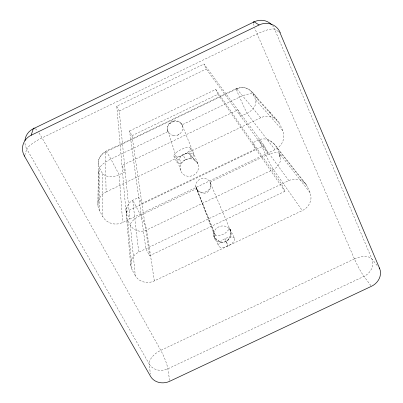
<?xml version="1.0" encoding="UTF-8"?>
<svg xmlns="http://www.w3.org/2000/svg" width="403" height="403" viewBox="0 0 403 403"><rect width="100%" height="100%" fill="white"/><g stroke="black" fill="none" stroke-linecap="round" stroke-linejoin="round"><path stroke-width="0.3" stroke-dasharray="2.02 1.51" d="M97.964 205.691L98.342 162.852C98.518 151.014 113.5 148.435 121.51 143.911L236.39 88.554L237.866 88.418L236.344 88.867C245.054 83.592 253.522 92.373 258.021 98.992M99.511 210.648L99.712 168.353A12.659 11.974 -3.6 0 1 105.319 152.193L236.813 88.872A12.725 12.105 -38.6 0 1 253.296 94.483L279.914 124.189L282.73 130.592A14.901 13.904 -35.6 0 1 274.982 149.659L122.663 222.511A14.81 13.722 -6.5 0 1 102.866 216.738L99.511 210.648A14.861 13.803 -5.7 0 1 106.1 191.949L105.319 152.193A12.599 1.622 64.2 0 1 110.86 159.059L119.167 174.711L122.663 222.511M97.989 202.9L98.327 170.847L98.287 173.255M214.018 231.755L214.079 235.407A8.851 3.813 -26.4 0 0 214.92 237.715L215.378 238.259A15.168 14.382 -29.7 0 0 217.021 239.825C224.768 247.15 234.244 236.249 229.156 228.234L229.1 228.531A15.153 5.194 -24.6 0 1 228.708 229.554C225.967 233.805 220.532 236.168 215.545 235.815A15.158 5.199 -24.9 0 1 214.386 235.538L195.707 186.115L215.545 235.815L196.382 188.669L140.707 215.293A12.307 4.498 -28.4 0 0 130.34 225.196L135.282 275.637A14.337 12.946 -11.5 0 0 154.314 280.921L302.29 210.598A14.437 13.092 -31.6 0 0 309.988 192.503L307.333 186.478L277.425 148.516C274.171 142.088 266.161 136.587 258.928 139.816L252.862 142.722L255.719 148.964L141.927 203.439L138.738 197.389L132.733 200.266C125.721 203.903 124.865 213.509 127.625 220.164L130.34 225.196A12.276 11.334 -10.5 0 0 146.677 229.962L273.35 169.472A12.352 11.45 -32.8 0 0 279.773 153.765L277.425 148.516M230.219 235.065L230.355 233.483A15.168 14.362 -33.9 0 0 230.224 231.196L230.103 230.486A8.851 3.813 -26.4 0 0 229.156 228.234M127.096 206.966L126.431 209.54L126.32 215.046L130.698 265.229M24.779 155.215L26.82 149.029A15.954 14.987 10.9 0 1 24.905 142.622M197.299 162.812A9.254 8.715 -20.1 0 0 186.377 159.371L185.491 159.719A6.78 2.952 -24.7 0 0 183.254 161.054L180.967 163.24L179.466 158.767L180.625 156.571L182.227 154.918A6.519 5.854 -29.7 0 1 184.876 153.649L187.138 153.442L189.536 153.936L195.576 160.832M181.007 123.273C178.977 120.95 175.446 120.719 172.731 121.852A6.075 3.446 -24.6 0 0 171.26 122.527C168.756 123.958 166.802 126.824 167.446 129.796M169.467 123.907L171.99 122.174L174.957 121.263M227.357 240.611L228.642 239.594M179.013 134.471L177.587 135.156M185.491 159.719L184.655 160.172A9.254 8.715 -20.1 0 0 180.68 170.761L181.471 172.358A9.254 8.715 -20.1 0 0 192.382 175.733L194.065 174.932A9.254 8.715 -20.1 0 0 198.075 164.399L182.035 124.814L239.558 97.133A12.725 3.617 -24.5 0 1 253.296 94.483L255.764 100.015C256.998 105.918 251.784 110.966 246.918 113.349L240.777 116.296L237.83 109.853L121.958 165.547L125.247 171.789L119.167 174.711C114.054 177.073 106.921 177.94 102.569 173.658L99.712 168.353A12.659 3.577 -27.9 0 1 110.86 159.059L168.046 131.544L168.419 132.209M116.764 106.18L119.258 111.027L129.902 219.051L125.998 211.782L116.764 106.18L203.994 64.027L264.237 145.614L267.652 153.165L206.291 68.989L203.994 64.027M119.258 111.027L206.291 68.989M129.529 130.98L215.761 89.421L281.621 184.03L284.911 191.299L149.624 255.749L145.861 248.752L129.529 130.98L131.962 135.715L149.624 255.749M131.962 135.715L218.003 94.267L284.911 191.299M106.1 191.949L260.686 117.762A14.951 13.984 -36.2 0 1 279.914 124.189M125.998 211.782L264.237 145.614M135.282 275.637L132.124 269.904A14.382 13.022 -11.1 0 1 138.728 252.157L288.84 180.589A14.483 13.173 -31.9 0 1 307.333 186.478M187.929 153.528L189.536 153.936L191.229 158.319L187.964 158.792A6.78 2.952 -24.7 0 0 185.491 159.719L183.148 154.974M267.683 139.645L270.081 140.768L274.357 144.203L306.144 184.383M278.443 31.54L274.665 29.258A16.065 15.294 -54.9 0 0 272.443 25.59M278.795 31.751L279.148 31.963M219.695 241.468L217.021 239.825L214.079 236.757L218.668 245.951M269.184 111.399L276.881 119.908M270.992 113.404L251.487 91.637M197.405 190.206C199.45 192.558 202.88 193.903 205.928 192.931A5.894 5.617 -31 0 0 207.338 192.271C209.998 190.488 211.167 186.987 210.583 183.904M255.764 100.015L282.73 130.592M260.686 117.762L236.813 88.872A12.669 0.887 64.4 0 0 239.558 97.133L246.918 113.349L274.982 149.659M377.183 265.501L371.929 259.018L274.665 29.258A16.004 3.481 -24.2 0 0 257.144 33.912L42.048 137.891A15.898 3.41 -28.3 0 0 26.82 149.029L149.261 364.095L150.364 374.11M309.988 192.503L279.773 153.765A12.367 4.549 -24 0 0 265.99 155.377L209.998 182.156L230.41 230.37M370.926 285.682L363.969 276.377A14.589 1.597 62.7 0 1 354.423 258.907L257.144 33.912A15.878 2.055 65 0 1 254.847 28.109M288.84 180.589L258.928 139.816L265.99 155.377A12.337 0.836 64.1 0 0 273.35 169.472L302.29 210.598M197.294 162.792L197.732 163.578L189.536 153.936A9.183 2.962 -26.3 0 1 191.229 158.319M173.859 156.188L177.018 162.51M225.927 241.513L228.078 245.865L225.186 238.566M190.463 148.218A9.214 2.886 -26.3 0 1 178.962 156.576A9.214 2.886 -26.3 0 1 177.098 151.916A9.214 2.886 -26.3 0 1 190.463 148.218L193.571 154.571M230.048 229.156L234.566 238.395A8.806 3.914 -26.4 0 1 223.997 247.251A8.806 3.914 -26.4 0 1 221.338 241.004A8.806 3.914 -26.4 0 1 234.566 238.395M215.761 89.421L218.003 94.267M182.035 124.814L182.332 125.514M214.079 235.407L214.92 237.715M168.046 131.544L181.028 171.582M169.613 380.472L167.86 368.816A14.473 2.468 66.9 0 0 160.782 350.358L42.048 137.891A15.732 3.174 63.3 0 0 38.759 132.627M154.314 280.921L146.677 229.962A12.271 1.531 64.8 0 0 140.707 215.293L132.733 200.266L138.728 252.157M127.625 220.164L132.124 269.904M102.569 173.658L102.866 216.738M180.967 123.323A6.725 5.486 88.5 0 1 181.975 124.854M167.965 131.564A6.72 5.41 39.5 0 1 167.376 129.796M210.054 182.111A6.544 5.33 -83.8 0 1 210.658 183.879M197.475 190.161A6.544 4.972 36.6 0 1 196.463 188.649M35.257 128.678A15.732 3.174 63.3 0 1 37.106 130.486M254.021 25.54A15.878 2.055 65 0 1 253.467 23.077M180.967 163.24A9.183 2.962 -26.3 0 1 179.466 158.767M354.423 258.907L160.782 350.358A14.241 7.496 -32.4 0 0 149.261 364.095A14.065 12.176 -12.7 0 0 167.86 368.816L363.969 276.377A14.211 12.352 -31.3 0 0 371.929 259.018A14.317 7.642 -20.3 0 0 354.423 258.907M279.833 155.402L279.47 153.452L279.969 157.649L279.833 155.402M173.27 135.489A7.768 7.45 -19.9 0 0 182.428 125.801A7.768 7.45 -19.9 0 0 169.391 123.182A7.768 7.45 -19.9 0 0 173.27 135.489M201.394 192.372A7.551 7.042 -21.3 0 0 210.371 183.093A7.551 7.042 -21.3 0 0 197.777 180.715A7.551 7.042 -21.3 0 0 201.394 192.372M220.577 242.389A8.962 8.166 -21.3 0 0 230.697 231.045A8.962 8.166 -21.3 0 0 215.645 229.136A8.962 8.166 -21.3 0 0 220.577 242.389"/><path stroke-width="0.6" d="M279.858 32.391L379.636 268.534A14.614 12.629 -31.2 0 1 371.405 286.321L169.734 381.268A14.463 12.448 -12.8 0 1 150.626 376.488L24.477 156.127A16.463 15.42 10.2 0 1 31.132 135.267L33.283 128.758A15.732 3.174 63.3 0 1 34.32 128.174M24.477 156.127L24.628 155.674M31.132 135.267L259.114 24.981A16.578 15.747 -54 0 1 280.211 32.608M259.114 24.981L254.187 21.848L33.283 128.758A15.954 14.987 10.9 0 0 24.936 140.592M379.142 267.924L379.636 268.534M253.427 22.523A15.878 2.055 65 0 1 254.187 21.848A16.065 15.294 -54.9 0 1 271.426 24.477"/></g></svg>
